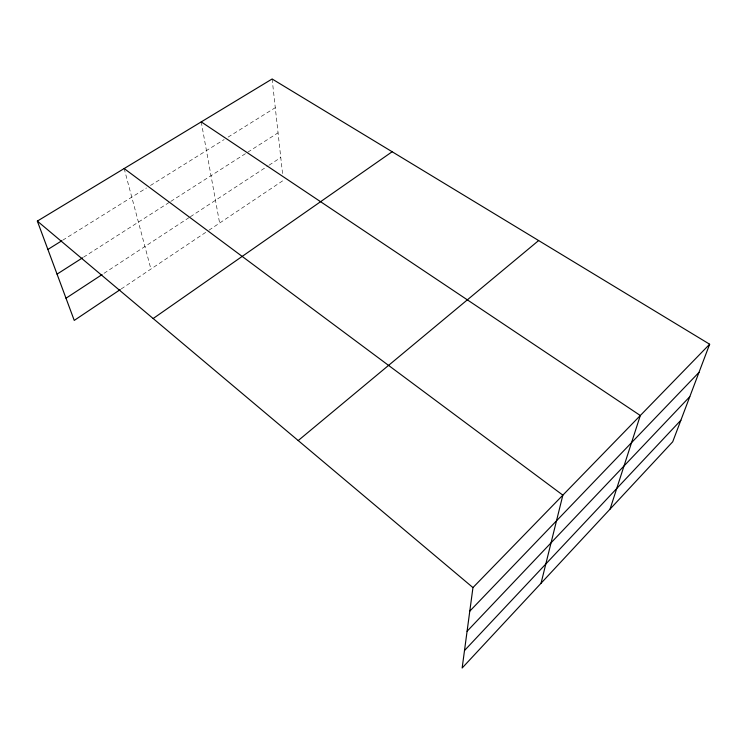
<?xml version="1.0" encoding="UTF-8"?>
<svg xmlns="http://www.w3.org/2000/svg" width="747" height="747" viewBox="0 0 747 747"><rect width="100%" height="100%" fill="white"/><g stroke="black" fill="none" stroke-linecap="round" stroke-linejoin="round"><path stroke-width="0.56" stroke-dasharray="3.73 2.8" d="M121.21 288.958L208.011 230.832M208.973 230.188L283.3 180.41M104.001 273.327L189.383 217.396M190.354 216.761L268.108 165.825M269.088 165.19L280.779 157.524M83.524 257.201L169.812 202.035M170.792 201.41L278.052 132.826M62.683 240.217L146.515 187.964M150.446 185.508L224.156 139.558M228.087 137.103L275.288 107.68M124.161 168.551L150.922 269.06M201.242 121.892L219.618 223.054M272.123 78.986L282.665 174.686"/><path stroke-width="1.12" d="M709.65 344.227L472.954 587.581L462.15 668.014L672.711 441.794L709.65 344.227L272.123 78.986L37.35 221.093L74.242 320.416L120.248 289.603M541.043 583.248L562.855 495.149L124.161 168.551M610.075 509.09L640.31 415.519L201.242 121.892M464.494 650.544L680.872 420.244M467.09 631.262L689.789 396.685M469.788 611.149L698.996 372.38M298.212 440.562L538.624 240.553M153.163 318.53L392.147 151.753M65.997 298.221L102.05 274.607M57.052 274.13L82.544 257.836M47.883 249.451L61.702 240.833M37.35 221.093L472.954 587.581"/></g></svg>
